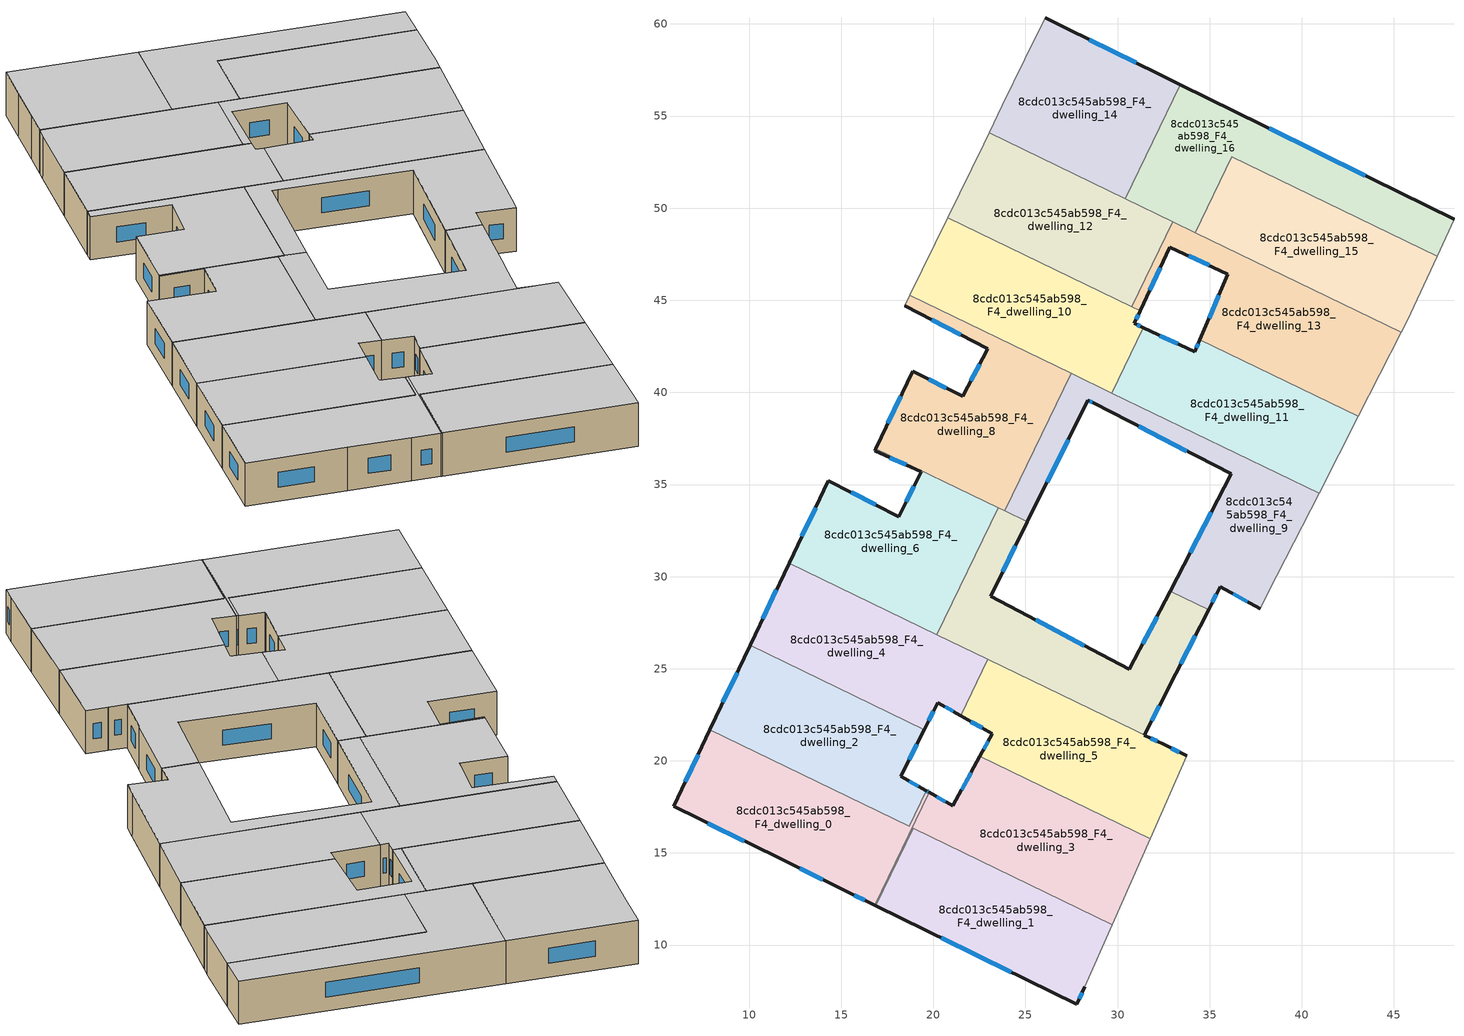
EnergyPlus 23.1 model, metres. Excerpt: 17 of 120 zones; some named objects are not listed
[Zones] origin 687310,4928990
8cdc013c545ab598_F4_dwelling_0
 floor to 8cdc013c545ab598_F3_dwelling_0 (EU_floor_Construction): 19.62,18.37 19.77,18.28 16.81,12.17 15.16,12.97 11.59,14.73 5.89,17.52 7.87,21.68 18.69,16.44 z12
 wall outside (EU_wall_Construction): 7.87,21.68 5.89,17.52 11.59,14.73 15.16,12.97 16.81,12.17 / 19.77,18.28 19.62,18.37 z12:15
 wall to 8cdc013c545ab598_F4_dwelling_2 (EU_wall_Construction): 19.62,18.37 18.69,16.44 7.87,21.68 z12:15
 wall to 8cdc013c545ab598_F4_dwelling_3 (EU_wall_Construction): 16.81,12.17 19.77,18.28 z12:15
 window (EU_Window_Construction): 7.75,16.62 9.74,15.64 / 7.23,20.33 6.54,18.87 / 19.72,18.31 19.67,18.34 / 15.7,12.71 16.27,12.43 / 12.75,14.16 14,13.55 z12.98:14.02
 ceiling to 8cdc013c545ab598_F5_dwelling_0 (EU_floor_Construction): 16.81,12.17 19.77,18.28 19.62,18.37 18.69,16.44 7.87,21.68 5.89,17.52 11.59,14.73 15.16,12.97 z15
8cdc013c545ab598_F4_dwelling_1
 floor to 8cdc013c545ab598_F3_dwelling_1 (EU_floor_Construction): 29.71,11.1 28.22,7.72 27.77,6.79 16.88,12.13 18.91,16.33 z12
 wall outside (EU_wall_Construction): 16.88,12.13 27.77,6.79 28.22,7.72 z12:15
 wall to 8cdc013c545ab598_F4_dwelling_3 (EU_wall_Construction): 29.71,11.1 18.91,16.33 16.88,12.13 z12:15
 wall adiabatic (EU_wall_Construction): 28.22,7.72 29.71,11.1 z12:15
 window (EU_Window_Construction): 27.92,7.1 28.08,7.42 / 20.42,10.4 24.23,8.53 z12.98:14.02
 ceiling to 8cdc013c545ab598_F5_dwelling_1 (EU_floor_Construction): 28.22,7.72 29.71,11.1 18.91,16.33 16.88,12.13 27.77,6.79 z15
8cdc013c545ab598_F4_dwelling_10
 floor to 8cdc013c545ab598_F3_dwelling_10 (EU_floor_Construction): 31.22,44.43 30.9,43.74 31.39,43.51 29.68,39.97 18.72,45.27 20.78,49.49 z12
 wall outside (EU_wall_Construction): 31.39,43.51 30.9,43.74 31.22,44.43 z12:15
 wall to 8cdc013c545ab598_F4_dwelling_11 (EU_wall_Construction): 29.68,39.97 31.39,43.51 z12:15
 wall adiabatic (EU_wall_Construction): 20.78,49.49 18.72,45.27 z12:15
 wall to 8cdc013c545ab598_F4_dwelling_8 (EU_wall_Construction): 18.72,45.27 27.47,41.03 z12:15
 wall to 8cdc013c545ab598_F4_dwelling_12 (EU_wall_Construction): 30.76,44.66 20.78,49.49 z12:15
 wall to 8cdc013c545ab598_F4_dwelling_13 (EU_wall_Construction): 31.22,44.43 30.76,44.66 z12:15
 wall to 8cdc013c545ab598_F4_dwelling_9 (EU_wall_Construction): 27.47,41.03 29.68,39.97 z12:15
 window (EU_Window_Construction): 31.01,43.97 31.12,44.21 / 31.23,43.59 31.06,43.67 z12.98:14.02
 ceiling to 8cdc013c545ab598_F5_dwelling_10 (EU_floor_Construction): 29.68,39.97 31.39,43.51 30.9,43.74 31.22,44.43 20.78,49.49 18.72,45.27 z15
8cdc013c545ab598_F4_dwelling_11
 floor to 8cdc013c545ab598_F3_dwelling_11 (EU_floor_Construction): 43.07,38.7 40.93,34.52 29.68,39.97 31.39,43.51 34.18,42.2 34.47,42.86 z12
 wall outside (EU_wall_Construction): 34.47,42.86 34.18,42.2 31.39,43.51 z12:15
 wall to 8cdc013c545ab598_F4_dwelling_13 (EU_wall_Construction): 43.07,38.7 34.47,42.86 z12:15
 wall adiabatic (EU_wall_Construction): 40.93,34.52 43.07,38.7 z12:15
 wall to 8cdc013c545ab598_F4_dwelling_9 (EU_wall_Construction): 29.68,39.97 40.93,34.52 z12:15
 window (EU_Window_Construction): 33.28,42.63 32.3,43.09 / 34.37,42.65 34.28,42.42 z12.98:14.02
 ceiling to 8cdc013c545ab598_F5_dwelling_11 (EU_floor_Construction): 40.93,34.52 43.07,38.7 34.47,42.86 34.18,42.2 31.39,43.51 29.68,39.97 z15
8cdc013c545ab598_F4_dwelling_12
 floor to 8cdc013c545ab598_F3_dwelling_12 (EU_floor_Construction): 32.99,49.27 30.76,44.66 20.78,49.49 22.72,53.47 23.02,54.09 z12
 wall adiabatic (EU_wall_Construction): 23.02,54.09 22.72,53.47 20.78,49.49 z12:15
 wall to 8cdc013c545ab598_F4_dwelling_13 (EU_wall_Construction): 30.76,44.66 32.99,49.27 z12:15
 wall to 8cdc013c545ab598_F4_dwelling_14 (EU_wall_Construction): 30.41,50.51 23.02,54.09 z12:15
 wall to 8cdc013c545ab598_F4_dwelling_16 (EU_wall_Construction): 32.99,49.27 30.41,50.51 z12:15
 ceiling to 8cdc013c545ab598_F5_dwelling_12 (EU_floor_Construction): 30.76,44.66 32.99,49.27 23.02,54.09 22.72,53.47 20.78,49.49 z15
8cdc013c545ab598_F4_dwelling_13
 floor to 8cdc013c545ab598_F3_dwelling_13 (EU_floor_Construction): 45.4,43.26 43.07,38.7 34.47,42.86 35.99,46.42 32.83,47.89 31.22,44.43 30.76,44.66 32.99,49.27 z12
 wall outside (EU_wall_Construction): 31.22,44.43 32.83,47.89 35.99,46.42 34.47,42.86 z12:15
 wall adiabatic (EU_wall_Construction): 43.07,38.7 45.4,43.26 z12:15
 wall to 8cdc013c545ab598_F4_dwelling_15 (EU_wall_Construction): 45.4,43.26 34.21,48.68 z12:15
 wall to 8cdc013c545ab598_F4_dwelling_16 (EU_wall_Construction): 34.21,48.68 32.99,49.27 z12:15
 window (EU_Window_Construction): 31.75,45.56 32.31,46.77 / 35.5,45.26 34.96,44.02 / 33.86,47.41 34.97,46.9 z12.98:14.02
 ceiling to 8cdc013c545ab598_F5_dwelling_13 (EU_floor_Construction): 43.07,38.7 45.4,43.26 32.99,49.27 30.76,44.66 31.22,44.43 32.83,47.89 35.99,46.42 34.47,42.86 z15
8cdc013c545ab598_F4_dwelling_14
 floor to 8cdc013c545ab598_F3_dwelling_14 (EU_floor_Construction): 33.41,56.71 30.41,50.51 23.02,54.09 23.74,55.58 24.96,58.07 26.06,60.33 z12
 wall outside (EU_wall_Construction): 33.41,56.71 26.06,60.33 z12:15
 wall adiabatic (EU_wall_Construction): 26.06,60.33 24.96,58.07 23.74,55.58 23.02,54.09 z12:15
 wall to 8cdc013c545ab598_F4_dwelling_16 (EU_wall_Construction): 30.41,50.51 33.41,56.71 z12:15
 window (EU_Window_Construction): 31.02,57.89 28.45,59.15 z12.98:14.02
 ceiling to 8cdc013c545ab598_F5_dwelling_14 (EU_floor_Construction): 30.41,50.51 33.41,56.71 26.06,60.33 24.96,58.07 23.74,55.58 23.02,54.09 z15
8cdc013c545ab598_F4_dwelling_15
 floor to 8cdc013c545ab598_F3_dwelling_15 (EU_floor_Construction): 47.34,47.39 45.73,43.9 45.4,43.26 34.21,48.68 36.2,52.79 z12
 wall adiabatic (EU_wall_Construction): 45.4,43.26 45.73,43.9 47.34,47.39 z12:15
 wall to 8cdc013c545ab598_F4_dwelling_16 (EU_wall_Construction): 47.34,47.39 36.2,52.79 34.21,48.68 z12:15
 ceiling to 8cdc013c545ab598_F5_dwelling_15 (EU_floor_Construction): 45.73,43.9 47.34,47.39 36.2,52.79 34.21,48.68 45.4,43.26 z15
8cdc013c545ab598_F4_dwelling_16
 floor to 8cdc013c545ab598_F3_dwelling_16 (EU_floor_Construction): 48.26,49.39 47.34,47.39 36.2,52.79 34.21,48.68 30.41,50.51 33.41,56.71 z12
 wall outside (EU_wall_Construction): 48.26,49.39 33.41,56.71 z12:15
 wall adiabatic (EU_wall_Construction): 47.34,47.39 48.26,49.39 z12:15
 window (EU_Window_Construction): 43.43,51.77 38.24,54.33 z12.98:14.02
 ceiling to 8cdc013c545ab598_F5_dwelling_16 (EU_floor_Construction): 47.34,47.39 48.26,49.39 33.41,56.71 30.41,50.51 34.21,48.68 36.2,52.79 z15
8cdc013c545ab598_F4_dwelling_2
 floor to 8cdc013c545ab598_F3_dwelling_2 (EU_floor_Construction): 19.5,21.7 18.29,19.27 18.23,19.15 19.62,18.37 18.69,16.44 7.87,21.68 10.06,26.27 z12
 wall outside (EU_wall_Construction): 19.62,18.37 18.23,19.15 18.29,19.27 19.5,21.7 / 10.06,26.27 7.87,21.68 z12:15
 wall to 8cdc013c545ab598_F4_dwelling_4 (EU_wall_Construction): 19.5,21.7 10.06,26.27 z12:15
 window (EU_Window_Construction): 18.68,20.06 19.11,20.91 / 19.17,18.62 18.68,18.9 / 9.34,24.78 8.58,23.17 z12.98:14.02
 ceiling to 8cdc013c545ab598_F5_dwelling_2 (EU_floor_Construction): 18.69,16.44 19.62,18.37 18.23,19.15 18.29,19.27 19.5,21.7 10.06,26.27 7.87,21.68 z15
8cdc013c545ab598_F4_dwelling_3
 floor to 8cdc013c545ab598_F3_dwelling_3 (EU_floor_Construction): 31.77,15.76 29.71,11.1 18.91,16.33 16.88,12.13 16.81,12.17 19.77,18.28 21.05,17.55 22.53,20.24 z12
 wall outside (EU_wall_Construction): 16.81,12.17 16.88,12.13 / 22.53,20.24 21.05,17.55 19.77,18.28 z12:15
 wall to 8cdc013c545ab598_F4_dwelling_5 (EU_wall_Construction): 31.77,15.76 22.53,20.24 z12:15
 wall adiabatic (EU_wall_Construction): 29.71,11.1 31.77,15.76 z12:15
 window (EU_Window_Construction): 20.63,17.79 20.19,18.04 / 22.05,19.36 21.53,18.43 z12.98:14.02
 ceiling to 8cdc013c545ab598_F5_dwelling_3 (EU_floor_Construction): 29.71,11.1 31.77,15.76 22.53,20.24 21.05,17.55 19.77,18.28 16.81,12.17 16.88,12.13 18.91,16.33 z15
8cdc013c545ab598_F4_dwelling_4
 floor to 8cdc013c545ab598_F3_dwelling_4 (EU_floor_Construction): 22.96,25.5 21.48,22.45 20.23,23.16 19.5,21.7 10.06,26.27 12.17,30.72 z12
 wall outside (EU_wall_Construction): 12.17,30.72 10.06,26.27 / 19.5,21.7 20.23,23.16 21.48,22.45 z12:15
 wall to 8cdc013c545ab598_F4_dwelling_5 (EU_wall_Construction): 21.48,22.45 22.96,25.5 z12:15
 wall to 8cdc013c545ab598_F4_dwelling_6 (EU_wall_Construction): 20.18,26.85 12.17,30.72 z12:15
 wall to 8cdc013c545ab598_F4_dwelling_7 (EU_wall_Construction): 22.96,25.51 20.18,26.85 z12:15
 window (EU_Window_Construction): 11.48,29.28 10.74,27.72 / 20.64,22.93 21.07,22.68 / 19.74,22.18 20,22.69 z12.98:14.02
 ceiling to 8cdc013c545ab598_F5_dwelling_4 (EU_floor_Construction): 21.48,22.45 22.96,25.5 12.17,30.72 10.06,26.27 19.5,21.7 20.23,23.16 z15
8cdc013c545ab598_F4_dwelling_5
 floor to 8cdc013c545ab598_F3_dwelling_5 (EU_floor_Construction): 32.5,20.89 33.75,20.27 31.77,15.76 22.53,20.24 23.2,21.46 21.48,22.45 22.96,25.5 z12
 wall outside (EU_wall_Construction): 33.75,20.27 32.5,20.89 / 21.48,22.45 23.2,21.46 22.53,20.24 z12:15
 wall adiabatic (EU_wall_Construction): 31.77,15.76 33.75,20.27 z12:15
 wall to 8cdc013c545ab598_F4_dwelling_7 (EU_wall_Construction): 32.5,20.89 22.96,25.5 z12:15
 window (EU_Window_Construction): 33.34,20.47 32.9,20.69 / 22.98,21.06 22.75,20.63 / 22.04,22.13 22.64,21.78 z12.98:14.02
 ceiling to 8cdc013c545ab598_F5_dwelling_5 (EU_floor_Construction): 31.77,15.76 33.75,20.27 32.5,20.89 22.96,25.5 21.48,22.45 23.2,21.46 22.53,20.24 z15
8cdc013c545ab598_F4_dwelling_6
 floor to 8cdc013c545ab598_F3_dwelling_6 (EU_floor_Construction): 23.51,33.74 20.18,26.85 12.17,30.72 14.3,35.2 18.12,33.26 19.34,35.69 16.82,36.83 16.88,36.95 z12
 wall outside (EU_wall_Construction): 16.88,36.95 16.82,36.83 19.34,35.69 18.12,33.26 14.3,35.2 12.17,30.72 z12:15
 wall to 8cdc013c545ab598_F4_dwelling_7 (EU_wall_Construction): 20.18,26.85 23.51,33.74 z12:15
 wall to 8cdc013c545ab598_F4_dwelling_8 (EU_wall_Construction): 23.51,33.74 16.88,36.95 z12:15
 window (EU_Window_Construction): 16.88,33.89 15.55,34.57 / 18.95,34.9 18.52,34.05 / 17.64,36.46 18.52,36.06 / 13.61,33.75 12.87,32.18 z12.98:14.02
 ceiling to 8cdc013c545ab598_F5_dwelling_6 (EU_floor_Construction): 20.18,26.85 23.51,33.74 16.88,36.95 16.82,36.83 19.34,35.69 18.12,33.26 14.3,35.2 12.17,30.72 z15
8cdc013c545ab598_F4_dwelling_7
 floor to 8cdc013c545ab598_F3_dwelling_7 (EU_floor_Construction): 32.87,29.22 34.94,28.21 32.7,23.83 32.66,23.75 31.45,21.4 32.5,20.89 20.18,26.85 23.51,33.74 25.1,32.97 23.1,28.94 30.64,24.96 z12
 wall outside (EU_wall_Construction): 32.87,29.22 30.64,24.96 23.1,28.94 25.1,32.97 / 32.5,20.89 31.45,21.4 32.66,23.75 32.7,23.83 34.94,28.21 z12:15
 wall to 8cdc013c545ab598_F4_dwelling_9 (EU_wall_Construction): 34.94,28.21 32.87,29.22 / 25.1,32.97 23.86,33.57 z12:15
 wall to 8cdc013c545ab598_F4_dwelling_8 (EU_wall_Construction): 23.86,33.57 23.51,33.74 z12:15
 window (EU_Window_Construction): 23.75,30.25 24.45,31.66 / 28.19,26.26 25.56,27.65 / 32.14,27.83 31.37,26.35 / 33.43,25.26 34.21,26.79 / 31.84,22.16 32.27,22.98 / 32.16,21.06 31.79,21.24 z12.98:14.02
 ceiling to 8cdc013c545ab598_F5_dwelling_7 (EU_floor_Construction): 32.5,20.89 31.45,21.4 32.66,23.75 32.7,23.83 34.94,28.21 32.87,29.22 30.64,24.96 23.1,28.94 25.1,32.97 23.51,33.74 20.18,26.85 z15
8cdc013c545ab598_F4_dwelling_8
 floor to 8cdc013c545ab598_F3_dwelling_8 (EU_floor_Construction): 27.47,41.03 23.86,33.57 16.88,36.95 18.87,41.14 21.58,39.79 22.95,42.37 18.43,44.69 18.72,45.27 z12
 wall outside (EU_wall_Construction): 18.43,44.69 22.95,42.37 21.58,39.79 18.87,41.14 16.88,36.95 z12:15
 wall adiabatic (EU_wall_Construction): 18.72,45.27 18.43,44.69 z12:15
 wall to 8cdc013c545ab598_F4_dwelling_9 (EU_wall_Construction): 23.86,33.57 27.47,41.03 z12:15
 window (EU_Window_Construction): 20.7,40.23 19.75,40.7 / 22.51,41.53 22.03,40.63 / 19.9,43.94 21.48,43.13 / 18.23,39.78 17.53,38.32 z12.98:14.02
 ceiling to 8cdc013c545ab598_F5_dwelling_8 (EU_floor_Construction): 23.86,33.57 27.47,41.03 18.72,45.27 18.43,44.69 22.95,42.37 21.58,39.79 18.87,41.14 16.88,36.95 z15
8cdc013c545ab598_F4_dwelling_9
 floor to 8cdc013c545ab598_F3_dwelling_9 (EU_floor_Construction): 40.93,34.52 38.19,29.15 37.74,28.25 35.57,29.45 34.94,28.21 32.87,29.22 36.17,35.57 28.73,39.4 28.38,39.57 25.1,32.97 23.86,33.57 27.47,41.03 z12
 wall outside (EU_wall_Construction): 25.1,32.97 28.38,39.57 28.73,39.4 36.17,35.57 32.87,29.22 / 34.94,28.21 35.57,29.45 37.74,28.25 z12:15
 wall adiabatic (EU_wall_Construction): 37.74,28.25 38.19,29.15 40.93,34.52 z12:15
 window (EU_Window_Construction): 31.15,38.16 33.75,36.82 / 28.5,39.52 28.62,39.46 / 26.17,35.12 27.32,37.43 / 36.28,29.06 37.04,28.64 / 35.14,28.62 35.37,29.05 / 35.1,33.5 33.94,31.28 z12.98:14.02
 ceiling to 8cdc013c545ab598_F5_dwelling_9 (EU_floor_Construction): 38.19,29.15 40.93,34.52 27.47,41.03 23.86,33.57 25.1,32.97 28.38,39.57 28.73,39.4 36.17,35.57 32.87,29.22 34.94,28.21 35.57,29.45 37.74,28.25 z15
[Building]
EU S2 Campaign: North Axis=0; Terrain=City; Solar Distribution=FullExterior
[Site:Location]
Bologna: Latitude=44.5; Longitude=11.25; Time Zone=1; Elevation=37
[SizingPeriod:WeatherFileDays]
AnnualSizingPeriod: Begin Month=1; Begin Day of Month=1; End Month=12; End Day of Month=31; Day of Week for Start Day=Monday; Use Weather File Daylight Saving Period=No; Use Weather File Rain and Snow Indicators=No
[MATERIAL]
EU_InternalMass_Material: Roughness=MediumRough; Thickness=0.1; Conductivity=1; Density=1800; Specific Heat=900; Thermal Absorptance=0.9; Solar Absorptance=0.7; Visible Absorptance=0.7
[MATERIAL:NOMASS] Roughness=MediumRough; Thermal Absorptance=0.9; Solar Absorptance=0.7; Visible Absorptance=0.7
Name | Thermal Resistance
EU_wall_NoMass | 0.905828
EU_floor_NoMass | 0.67114
[WINDOWMATERIAL:SIMPLEGLAZINGSYSTEM]
EU_Window_SimpleGlazing: UFactor=4.52486; Solar Heat Gain Coefficient=0.85; Visible Transmittance=0.85
[CONSTRUCTION]
EU_wall_Construction: EU_wall_NoMass
EU_floor_Construction: EU_floor_NoMass
EU_Window_Construction: EU_Window_SimpleGlazing
EU_InternalMass_Construction: EU_InternalMass_Material
[ZONE] Type=1; Multiplier=1; Ceiling Height=autocalculate; Floor Area=autocalculate; Part of Total Floor Area=Yes
Name | Volume
8cdc013c545ab598_F4_dwelling_0; 8cdc013c545ab598_F4_dwelling_3 | 170.147
8cdc013c545ab598_F4_dwelling_1 | 170.128
8cdc013c545ab598_F4_dwelling_10 | 170.131
8cdc013c545ab598_F4_dwelling_11 | 170.114
8cdc013c545ab598_F4_dwelling_12 | 170.102
8cdc013c545ab598_F4_dwelling_13 | 170.135
8cdc013c545ab598_F4_dwelling_14 | 170.163
8cdc013c545ab598_F4_dwelling_15 | 170.119
8cdc013c545ab598_F4_dwelling_16 | 170.143
8cdc013c545ab598_F4_dwelling_2; 8cdc013c545ab598_F4_dwelling_9 | 170.139
8cdc013c545ab598_F4_dwelling_4 | 170.129
8cdc013c545ab598_F4_dwelling_5 | 170.125
8cdc013c545ab598_F4_dwelling_6 | 170.162
8cdc013c545ab598_F4_dwelling_7 | 170.149
8cdc013c545ab598_F4_dwelling_8 | 170.141
[INTERNALMASS] Construction=EU_InternalMass_Construction
Name | Zone or ZoneList | Surface Area
8cdc013c545ab598_F4_dwelling_0_EU_InternalMass | 8cdc013c545ab598_F4_dwelling_0 | 56.7145
8cdc013c545ab598_F4_dwelling_1_EU_InternalMass | 8cdc013c545ab598_F4_dwelling_1 | 56.7092
8cdc013c545ab598_F4_dwelling_2_EU_InternalMass | 8cdc013c545ab598_F4_dwelling_2 | 56.7119
8cdc013c545ab598_F4_dwelling_3_EU_InternalMass | 8cdc013c545ab598_F4_dwelling_3 | 56.7133
8cdc013c545ab598_F4_dwelling_4_EU_InternalMass | 8cdc013c545ab598_F4_dwelling_4 | 56.7079
8cdc013c545ab598_F4_dwelling_5_EU_InternalMass | 8cdc013c545ab598_F4_dwelling_5 | 56.7076
8cdc013c545ab598_F4_dwelling_6_EU_InternalMass | 8cdc013c545ab598_F4_dwelling_6 | 56.72
8cdc013c545ab598_F4_dwelling_7_EU_InternalMass | 8cdc013c545ab598_F4_dwelling_7 | 56.7161
8cdc013c545ab598_F4_dwelling_8_EU_InternalMass | 8cdc013c545ab598_F4_dwelling_8 | 56.7134
8cdc013c545ab598_F4_dwelling_9_EU_InternalMass | 8cdc013c545ab598_F4_dwelling_9 | 56.7111
8cdc013c545ab598_F4_dwelling_10_EU_InternalMass | 8cdc013c545ab598_F4_dwelling_10 | 56.7123
8cdc013c545ab598_F4_dwelling_11_EU_InternalMass | 8cdc013c545ab598_F4_dwelling_11 | 56.7062
8cdc013c545ab598_F4_dwelling_12_EU_InternalMass | 8cdc013c545ab598_F4_dwelling_12 | 56.702
8cdc013c545ab598_F4_dwelling_13_EU_InternalMass | 8cdc013c545ab598_F4_dwelling_13 | 56.7105
8cdc013c545ab598_F4_dwelling_14_EU_InternalMass | 8cdc013c545ab598_F4_dwelling_14 | 56.7206
8cdc013c545ab598_F4_dwelling_15_EU_InternalMass | 8cdc013c545ab598_F4_dwelling_15 | 56.7065
8cdc013c545ab598_F4_dwelling_16_EU_InternalMass | 8cdc013c545ab598_F4_dwelling_16 | 56.7146
[OTHEREQUIPMENT] Fuel Type=Electricity; Design Level Calculation Method=Watts/Area; Power per Zone Floor Area=1; Fraction Latent=0; Fraction Radiant=0; Fraction Lost=0; Carbon Dioxide Generation Rate=0; EndUse Subcategory=EU_Step8_InternalGains
Name | Zone or ZoneList or Space or SpaceList | Schedule
EU_Step8_InternalGain_8cdc013c545ab598_F4_dwelling_0_f000 | 8cdc013c545ab598_F4_dwelling_0 | EU_Step8_GainSchedule_8cdc013c545ab598_F4_dwelling_0_f000
EU_Step8_InternalGain_8cdc013c545ab598_F4_dwelling_1_f000 | 8cdc013c545ab598_F4_dwelling_1 | EU_Step8_GainSchedule_8cdc013c545ab598_F4_dwelling_1_f000
EU_Step8_InternalGain_8cdc013c545ab598_F4_dwelling_2_f000 | 8cdc013c545ab598_F4_dwelling_2 | EU_Step8_GainSchedule_8cdc013c545ab598_F4_dwelling_2_f000
EU_Step8_InternalGain_8cdc013c545ab598_F4_dwelling_3_f000 | 8cdc013c545ab598_F4_dwelling_3 | EU_Step8_GainSchedule_8cdc013c545ab598_F4_dwelling_3_f000
EU_Step8_InternalGain_8cdc013c545ab598_F4_dwelling_4_f000 | 8cdc013c545ab598_F4_dwelling_4 | EU_Step8_GainSchedule_8cdc013c545ab598_F4_dwelling_4_f000
EU_Step8_InternalGain_8cdc013c545ab598_F4_dwelling_5_f000 | 8cdc013c545ab598_F4_dwelling_5 | EU_Step8_GainSchedule_8cdc013c545ab598_F4_dwelling_5_f000
EU_Step8_InternalGain_8cdc013c545ab598_F4_dwelling_6_f000 | 8cdc013c545ab598_F4_dwelling_6 | EU_Step8_GainSchedule_8cdc013c545ab598_F4_dwelling_6_f000
EU_Step8_InternalGain_8cdc013c545ab598_F4_dwelling_7_f000 | 8cdc013c545ab598_F4_dwelling_7 | EU_Step8_GainSchedule_8cdc013c545ab598_F4_dwelling_7_f000
EU_Step8_InternalGain_8cdc013c545ab598_F4_dwelling_8_f000 | 8cdc013c545ab598_F4_dwelling_8 | EU_Step8_GainSchedule_8cdc013c545ab598_F4_dwelling_8_f000
EU_Step8_InternalGain_8cdc013c545ab598_F4_dwelling_9_f000 | 8cdc013c545ab598_F4_dwelling_9 | EU_Step8_GainSchedule_8cdc013c545ab598_F4_dwelling_9_f000
EU_Step8_InternalGain_8cdc013c545ab598_F4_dwelling_10_f000 | 8cdc013c545ab598_F4_dwelling_10 | EU_Step8_GainSchedule_8cdc013c545ab598_F4_dwelling_10_f000
EU_Step8_InternalGain_8cdc013c545ab598_F4_dwelling_11_f000 | 8cdc013c545ab598_F4_dwelling_11 | EU_Step8_GainSchedule_8cdc013c545ab598_F4_dwelling_11_f000
EU_Step8_InternalGain_8cdc013c545ab598_F4_dwelling_12_f000 | 8cdc013c545ab598_F4_dwelling_12 | EU_Step8_GainSchedule_8cdc013c545ab598_F4_dwelling_12_f000
EU_Step8_InternalGain_8cdc013c545ab598_F4_dwelling_13_f000 | 8cdc013c545ab598_F4_dwelling_13 | EU_Step8_GainSchedule_8cdc013c545ab598_F4_dwelling_13_f000
EU_Step8_InternalGain_8cdc013c545ab598_F4_dwelling_14_f000 | 8cdc013c545ab598_F4_dwelling_14 | EU_Step8_GainSchedule_8cdc013c545ab598_F4_dwelling_14_f000
EU_Step8_InternalGain_8cdc013c545ab598_F4_dwelling_15_f000 | 8cdc013c545ab598_F4_dwelling_15 | EU_Step8_GainSchedule_8cdc013c545ab598_F4_dwelling_15_f000
EU_Step8_InternalGain_8cdc013c545ab598_F4_dwelling_16_f000 | 8cdc013c545ab598_F4_dwelling_16 | EU_Step8_GainSchedule_8cdc013c545ab598_F4_dwelling_16_f000
[ZONEVENTILATION:DESIGNFLOWRATE] Schedule=EU_AlwaysOn; Design Flow Rate Calculation Method=AirChanges/Hour; Air Changes per Hour=0.73129; Ventilation Type=Natural; Fan Pressure Rise=0; Fan Total Efficiency=1; Constant Term Coefficient=1; Temperature Term Coefficient=0; Velocity Term Coefficient=0; Velocity Squared Term Coefficient=0; Minimum Indoor Temperature=-100; Maximum Indoor Temperature=100; Delta Temperature=-100; Minimum Outdoor Temperature=-100; Maximum Outdoor Temperature=100; Maximum Wind Speed=40
Name | Zone or ZoneList or Space or SpaceList
EU_ConstantAir_8cdc013c545ab598_F4_dwelling_0 | 8cdc013c545ab598_F4_dwelling_0
EU_ConstantAir_8cdc013c545ab598_F4_dwelling_1 | 8cdc013c545ab598_F4_dwelling_1
EU_ConstantAir_8cdc013c545ab598_F4_dwelling_2 | 8cdc013c545ab598_F4_dwelling_2
EU_ConstantAir_8cdc013c545ab598_F4_dwelling_3 | 8cdc013c545ab598_F4_dwelling_3
EU_ConstantAir_8cdc013c545ab598_F4_dwelling_4 | 8cdc013c545ab598_F4_dwelling_4
EU_ConstantAir_8cdc013c545ab598_F4_dwelling_5 | 8cdc013c545ab598_F4_dwelling_5
EU_ConstantAir_8cdc013c545ab598_F4_dwelling_6 | 8cdc013c545ab598_F4_dwelling_6
EU_ConstantAir_8cdc013c545ab598_F4_dwelling_7 | 8cdc013c545ab598_F4_dwelling_7
EU_ConstantAir_8cdc013c545ab598_F4_dwelling_8 | 8cdc013c545ab598_F4_dwelling_8
EU_ConstantAir_8cdc013c545ab598_F4_dwelling_9 | 8cdc013c545ab598_F4_dwelling_9
EU_ConstantAir_8cdc013c545ab598_F4_dwelling_10 | 8cdc013c545ab598_F4_dwelling_10
EU_ConstantAir_8cdc013c545ab598_F4_dwelling_11 | 8cdc013c545ab598_F4_dwelling_11
EU_ConstantAir_8cdc013c545ab598_F4_dwelling_12 | 8cdc013c545ab598_F4_dwelling_12
EU_ConstantAir_8cdc013c545ab598_F4_dwelling_13 | 8cdc013c545ab598_F4_dwelling_13
EU_ConstantAir_8cdc013c545ab598_F4_dwelling_14 | 8cdc013c545ab598_F4_dwelling_14
EU_ConstantAir_8cdc013c545ab598_F4_dwelling_15 | 8cdc013c545ab598_F4_dwelling_15
EU_ConstantAir_8cdc013c545ab598_F4_dwelling_16 | 8cdc013c545ab598_F4_dwelling_16
[HVACTEMPLATE:ZONE:IDEALLOADSAIRSYSTEM] System Availability Schedule=EU_AlwaysOn; Maximum Heating Supply Air Temperature=50; Minimum Cooling Supply Air Temperature=13; Maximum Heating Supply Air Humidity Ratio=0.0156; Minimum Cooling Supply Air Humidity Ratio=0.0077; Heating Limit=NoLimit; Cooling Limit=NoLimit; Heating Availability Schedule=EU_AlwaysOn; Cooling Availability Schedule=EU_CoolingOff; Dehumidification Control Type=ConstantSensibleHeatRatio; Cooling Sensible Heat Ratio=0.7; Dehumidification Setpoint=60; Humidification Control Type=None; Humidification Setpoint=30; Outdoor Air Method=None; Outdoor Air Flow Rate per Person=0.00944; Outdoor Air Flow Rate per Zone Floor Area=0; Outdoor Air Flow Rate per Zone=0; Demand Controlled Ventilation Type=None; Outdoor Air Economizer Type=NoEconomizer; Heat Recovery Type=None; Sensible Heat Recovery Effectiveness=0.7; Latent Heat Recovery Effectiveness=0.65
Name | Template Thermostat
8cdc013c545ab598_F4_dwelling_0 | EU_HeatOnly_8cdc013c545ab598_F4_dwelling_0
8cdc013c545ab598_F4_dwelling_1 | EU_HeatOnly_8cdc013c545ab598_F4_dwelling_1
8cdc013c545ab598_F4_dwelling_2 | EU_HeatOnly_8cdc013c545ab598_F4_dwelling_2
8cdc013c545ab598_F4_dwelling_3 | EU_HeatOnly_8cdc013c545ab598_F4_dwelling_3
8cdc013c545ab598_F4_dwelling_4 | EU_HeatOnly_8cdc013c545ab598_F4_dwelling_4
8cdc013c545ab598_F4_dwelling_5 | EU_HeatOnly_8cdc013c545ab598_F4_dwelling_5
8cdc013c545ab598_F4_dwelling_6 | EU_HeatOnly_8cdc013c545ab598_F4_dwelling_6
8cdc013c545ab598_F4_dwelling_7 | EU_HeatOnly_8cdc013c545ab598_F4_dwelling_7
8cdc013c545ab598_F4_dwelling_8 | EU_HeatOnly_8cdc013c545ab598_F4_dwelling_8
8cdc013c545ab598_F4_dwelling_9 | EU_HeatOnly_8cdc013c545ab598_F4_dwelling_9
8cdc013c545ab598_F4_dwelling_10 | EU_HeatOnly_8cdc013c545ab598_F4_dwelling_10
8cdc013c545ab598_F4_dwelling_11 | EU_HeatOnly_8cdc013c545ab598_F4_dwelling_11
8cdc013c545ab598_F4_dwelling_12 | EU_HeatOnly_8cdc013c545ab598_F4_dwelling_12
8cdc013c545ab598_F4_dwelling_13 | EU_HeatOnly_8cdc013c545ab598_F4_dwelling_13
8cdc013c545ab598_F4_dwelling_14 | EU_HeatOnly_8cdc013c545ab598_F4_dwelling_14
8cdc013c545ab598_F4_dwelling_15 | EU_HeatOnly_8cdc013c545ab598_F4_dwelling_15
8cdc013c545ab598_F4_dwelling_16 | EU_HeatOnly_8cdc013c545ab598_F4_dwelling_16
[SIZING:ZONE] Zone Cooling Design Supply Air Temperature Input Method=SupplyAirTemperature; Zone Cooling Design Supply Air Temperature=13; Zone Heating Design Supply Air Temperature Input Method=SupplyAirTemperature; Zone Heating Design Supply Air Temperature=50; Zone Cooling Design Supply Air Humidity Ratio=0.008; Zone Heating Design Supply Air Humidity Ratio=0.008; Cooling Design Air Flow Method=DesignDay; Cooling Design Air Flow Rate=0; Cooling Minimum Air Flow per Zone Floor Area=0.000762; Cooling Minimum Air Flow=0; Cooling Minimum Air Flow Fraction=0.2; Heating Design Air Flow Method=DesignDay; Heating Design Air Flow Rate=0; Heating Maximum Air Flow per Zone Floor Area=0.002032; Heating Maximum Air Flow=0.141576; Heating Maximum Air Flow Fraction=0.3; Account for Dedicated Outdoor Air System=No; Dedicated Outdoor Air System Control Strategy=NeutralSupplyAir; Dedicated Outdoor Air Low Setpoint Temperature for Design=autosize; Dedicated Outdoor Air High Setpoint Temperature for Design=autosize; Zone Load Sizing Method=Sensible Load Only No Latent Load; Zone Latent Cooling Design Supply Air Humidity Ratio Input Method=HumidityRatioDifference; Zone Cooling Design Supply Air Humidity Ratio Difference=0.005; Zone Latent Heating Design Supply Air Humidity Ratio Input Method=HumidityRatioDifference; Zone Humidification Design Supply Air Humidity Ratio Difference=0.005
8cdc013c545ab598_F4_dwelling_0; 8cdc013c545ab598_F4_dwelling_1; 8cdc013c545ab598_F4_dwelling_2; 8cdc013c545ab598_F4_dwelling_3; 8cdc013c545ab598_F4_dwelling_4; 8cdc013c545ab598_F4_dwelling_5; 8cdc013c545ab598_F4_dwelling_6; 8cdc013c545ab598_F4_dwelling_7; 8cdc013c545ab598_F4_dwelling_8; 8cdc013c545ab598_F4_dwelling_9; 8cdc013c545ab598_F4_dwelling_10; 8cdc013c545ab598_F4_dwelling_11; 8cdc013c545ab598_F4_dwelling_12; 8cdc013c545ab598_F4_dwelling_13; 8cdc013c545ab598_F4_dwelling_14; 8cdc013c545ab598_F4_dwelling_15; 8cdc013c545ab598_F4_dwelling_16
[SCHEDULE:CONSTANT]
Name | Hourly Value
EU_AlwaysOn | 1
EU_CoolingOff | 0
[SCHEDULE:FILE] Column Number=1; Rows to Skip at Top=0; Number of Hours of Data=8760; Column Separator=Comma; Interpolate to Timestep=No; Minutes per Item=60; Adjust Schedule for Daylight Savings=Yes
Name | File
EU_Step8_GainSchedule_8cdc013c545ab598_F4_dwelling_0_f000 | ../../schedules/8cdc013c545ab598/8cdc013c545ab598_F4_dwelling_0_f000_gain.csv
EU_Step8_GainSchedule_8cdc013c545ab598_F4_dwelling_1_f000 | ../../schedules/8cdc013c545ab598/8cdc013c545ab598_F4_dwelling_1_f000_gain.csv
EU_Step8_GainSchedule_8cdc013c545ab598_F4_dwelling_2_f000 | ../../schedules/8cdc013c545ab598/8cdc013c545ab598_F4_dwelling_2_f000_gain.csv
EU_Step8_GainSchedule_8cdc013c545ab598_F4_dwelling_3_f000 | ../../schedules/8cdc013c545ab598/8cdc013c545ab598_F4_dwelling_3_f000_gain.csv
EU_Step8_GainSchedule_8cdc013c545ab598_F4_dwelling_4_f000 | ../../schedules/8cdc013c545ab598/8cdc013c545ab598_F4_dwelling_4_f000_gain.csv
EU_Step8_GainSchedule_8cdc013c545ab598_F4_dwelling_5_f000 | ../../schedules/8cdc013c545ab598/8cdc013c545ab598_F4_dwelling_5_f000_gain.csv
EU_Step8_GainSchedule_8cdc013c545ab598_F4_dwelling_6_f000 | ../../schedules/8cdc013c545ab598/8cdc013c545ab598_F4_dwelling_6_f000_gain.csv
EU_Step8_GainSchedule_8cdc013c545ab598_F4_dwelling_7_f000 | ../../schedules/8cdc013c545ab598/8cdc013c545ab598_F4_dwelling_7_f000_gain.csv
EU_Step8_GainSchedule_8cdc013c545ab598_F4_dwelling_8_f000 | ../../schedules/8cdc013c545ab598/8cdc013c545ab598_F4_dwelling_8_f000_gain.csv
EU_Step8_GainSchedule_8cdc013c545ab598_F4_dwelling_9_f000 | ../../schedules/8cdc013c545ab598/8cdc013c545ab598_F4_dwelling_9_f000_gain.csv
EU_Step8_GainSchedule_8cdc013c545ab598_F4_dwelling_10_f000 | ../../schedules/8cdc013c545ab598/8cdc013c545ab598_F4_dwelling_10_f000_gain.csv
EU_Step8_GainSchedule_8cdc013c545ab598_F4_dwelling_11_f000 | ../../schedules/8cdc013c545ab598/8cdc013c545ab598_F4_dwelling_11_f000_gain.csv
EU_Step8_GainSchedule_8cdc013c545ab598_F4_dwelling_12_f000 | ../../schedules/8cdc013c545ab598/8cdc013c545ab598_F4_dwelling_12_f000_gain.csv
EU_Step8_GainSchedule_8cdc013c545ab598_F4_dwelling_13_f000 | ../../schedules/8cdc013c545ab598/8cdc013c545ab598_F4_dwelling_13_f000_gain.csv
EU_Step8_GainSchedule_8cdc013c545ab598_F4_dwelling_14_f000 | ../../schedules/8cdc013c545ab598/8cdc013c545ab598_F4_dwelling_14_f000_gain.csv
EU_Step8_GainSchedule_8cdc013c545ab598_F4_dwelling_15_f000 | ../../schedules/8cdc013c545ab598/8cdc013c545ab598_F4_dwelling_15_f000_gain.csv
EU_Step8_GainSchedule_8cdc013c545ab598_F4_dwelling_16_f000 | ../../schedules/8cdc013c545ab598/8cdc013c545ab598_F4_dwelling_16_f000_gain.csv
